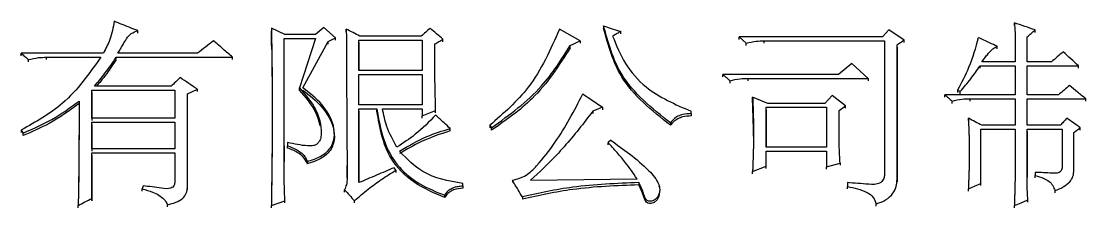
# Model space of a CAD drawing. Header units: millimetres. Extents: x 2404 to 4548, y 1024 to 2541.
# Drawn here: x 2942.68 to 2955.43, y 2237.4 to 2239.63 of the extents above; entities that cross this region are included whole.
import ezdxf

# ---------------------------------------------------------------- set-up
doc = ezdxf.new("R2010")
doc.units = ezdxf.units.MM

msp = doc.modelspace()

# ---------------------------------------------------------------- linework, layer by layer
at = {"color": 7, "linetype": 'Continuous', "lineweight": 25}
for p, q in [((2945.839, 2239.467), (2945.677, 2239.542)), ((2945.677, 2239.542), (2945.677, 2239.512)), ((2946.304, 2239.551), (2946.207, 2239.467)), ((2946.445, 2239.43), (2946.304, 2239.551)), ((2949.657, 2239.57), (2949.657, 2239.54)), ((2954.579, 2239.577), (2954.579, 2239.607)), ((2944.076, 2239.484), (2944.076, 2239.514)), ((2945.679, 2239.333), (2945.677, 2239.512)), ((2945.828, 2239.42), (2946.207, 2239.42)), ((2945.828, 2237.949), (2945.828, 2239.42)), ((2945.828, 2239.391), (2945.828, 2239.42)), ((2946.207, 2239.467), (2945.839, 2239.467)), ((2946.207, 2239.42), (2946.012, 2238.831)), ((2946.358, 2239.383), (2946.445, 2239.43)), ((2946.445, 2239.4), (2946.445, 2239.43)), ((2946.574, 2239.503), (2946.574, 2239.533)), ((2947.472, 2239.448), (2946.737, 2239.448)), ((2947.732, 2239.382), (2947.732, 2239.411)), ((2949.376, 2239.392), (2949.127, 2239.533)), ((2949.863, 2239.475), (2949.863, 2239.505)), ((2951.28, 2239.439), (2951.366, 2239.364)), ((2953, 2239.439), (2951.28, 2239.439)), ((2951.28, 2239.41), (2951.28, 2239.439)), ((2953.076, 2239.523), (2953, 2239.439)), ((2953.259, 2239.402), (2953.076, 2239.523)), ((2954.731, 2239.14), (2954.731, 2239.439)), ((2954.731, 2239.41), (2954.731, 2239.439)), ((2954.828, 2239.494), (2954.828, 2239.523)), ((2946.055, 2238.831), (2946.358, 2239.383)), ((2946.358, 2239.354), (2946.358, 2239.383)), ((2946.726, 2239.402), (2947.483, 2239.402)), ((2946.726, 2239.037), (2946.726, 2239.402)), ((2946.726, 2239.372), (2946.726, 2239.402)), ((2946.726, 2239.372), (2946.726, 2239.037)), ((2947.483, 2239.402), (2947.483, 2239.037)), ((2949.257, 2239.307), (2949.257, 2239.336)), ((2949.376, 2239.392), (2949.376, 2239.363)), ((2951.366, 2239.335), (2951.366, 2239.364)), ((2951.583, 2239.392), (2953.021, 2239.392)), ((2951.583, 2239.363), (2951.583, 2239.392)), ((2953.021, 2239.392), (2953.022, 2237.78)), ((2953.173, 2237.733), (2953.173, 2239.346)), ((2953.173, 2239.316), (2953.173, 2239.346)), ((2953.173, 2239.316), (2953.173, 2237.705)), ((2953.259, 2239.372), (2953.259, 2239.402)), ((2954.374, 2239.298), (2954.374, 2239.327)), ((2943.664, 2239.243), (2942.68, 2239.243)), ((2942.68, 2239.213), (2942.68, 2239.243)), ((2942.767, 2239.139), (2942.767, 2239.168)), ((2942.983, 2239.196), (2943.632, 2239.196)), ((2942.983, 2239.167), (2942.983, 2239.196)), ((2943.816, 2239.196), (2945.211, 2239.196)), ((2943.816, 2239.167), (2943.816, 2239.196)), ((2944.79, 2239.243), (2943.838, 2239.243)), ((2945.211, 2239.167), (2945.211, 2239.196)), ((2954.59, 2239.28), (2954.59, 2239.14)), ((2954.59, 2239.28), (2954.59, 2239.251)), ((2947.483, 2239.037), (2946.726, 2239.037)), ((2952.632, 2239.121), (2952.47, 2238.99)), ((2952.827, 2238.943), (2952.632, 2239.121)), ((2954.168, 2239.093), (2954.59, 2239.093)), ((2954.59, 2239.14), (2954.19, 2239.14)), ((2954.59, 2239.093), (2954.59, 2238.747)), ((2955.023, 2239.14), (2954.731, 2239.14)), ((2954.731, 2239.093), (2955.347, 2239.093)), ((2954.731, 2238.747), (2954.731, 2239.093)), ((2954.731, 2239.064), (2954.731, 2239.093)), ((2955.347, 2239.064), (2955.347, 2239.093)), ((2946.726, 2238.99), (2947.483, 2238.99)), ((2946.726, 2238.625), (2946.726, 2238.99)), ((2946.726, 2238.961), (2946.726, 2238.99)), ((2947.483, 2238.99), (2947.483, 2238.625)), ((2952.47, 2238.99), (2951.085, 2238.99)), ((2951.085, 2238.961), (2951.085, 2238.99)), ((2951.172, 2238.887), (2951.172, 2238.915)), ((2951.388, 2238.943), (2952.827, 2238.943)), ((2951.388, 2238.915), (2951.388, 2238.943)), ((2952.827, 2238.943), (2952.827, 2238.915)), ((2943.524, 2238.803), (2944.519, 2238.803)), ((2943.524, 2238.465), (2943.524, 2238.803)), ((2943.524, 2238.774), (2943.524, 2238.803)), ((2943.524, 2238.774), (2943.524, 2238.437)), ((2944.476, 2238.85), (2943.556, 2238.85)), ((2944.519, 2238.803), (2944.519, 2238.465)), ((2944.79, 2238.784), (2944.79, 2238.812)), ((2946.012, 2238.802), (2946.012, 2238.831)), ((2953.898, 2238.803), (2953.93, 2238.784)), ((2953.898, 2238.803), (2953.898, 2238.774)), ((2953.93, 2238.756), (2953.93, 2238.784)), ((2944.671, 2237.638), (2944.671, 2238.756)), ((2944.671, 2238.727), (2944.671, 2238.756)), ((2951.626, 2238.644), (2951.442, 2238.719)), ((2951.442, 2238.69), (2951.442, 2238.719)), ((2952.394, 2238.737), (2952.308, 2238.644)), ((2952.556, 2238.615), (2952.394, 2238.737)), ((2954.59, 2238.747), (2953.746, 2238.747)), ((2953.746, 2238.718), (2953.746, 2238.747)), ((2953.833, 2238.643), (2953.833, 2238.672)), ((2954.049, 2238.7), (2954.59, 2238.7)), ((2954.049, 2238.671), (2954.049, 2238.7)), ((2954.59, 2238.7), (2954.59, 2238.381)), ((2955.109, 2238.747), (2954.731, 2238.747)), ((2954.731, 2238.7), (2955.434, 2238.7)), ((2954.731, 2238.381), (2954.731, 2238.7)), ((2954.731, 2238.671), (2954.731, 2238.7)), ((2955.434, 2238.671), (2955.434, 2238.7)), ((2947.483, 2238.625), (2946.726, 2238.625)), ((2946.726, 2238.578), (2946.942, 2238.578)), ((2946.726, 2237.695), (2946.726, 2238.578)), ((2946.726, 2238.55), (2946.726, 2238.578)), ((2946.726, 2238.549), (2946.726, 2237.695)), ((2946.942, 2238.55), (2946.942, 2238.578)), ((2947.007, 2238.578), (2947.483, 2238.578)), ((2947.483, 2238.578), (2947.483, 2238.493)), ((2947.645, 2238.531), (2947.645, 2238.559)), ((2949.646, 2238.597), (2949.528, 2238.55)), ((2949.528, 2238.55), (2949.528, 2238.522)), ((2949.646, 2238.597), (2949.646, 2238.568)), ((2950.707, 2238.522), (2950.707, 2238.55)), ((2950.707, 2238.522), (2950.707, 2238.55)), ((2950.707, 2238.522), (2950.707, 2238.494)), ((2951.604, 2238.597), (2952.329, 2238.597)), ((2951.604, 2238.118), (2951.604, 2238.597)), ((2951.604, 2238.568), (2951.604, 2238.597)), ((2951.604, 2238.568), (2951.604, 2238.118)), ((2952.308, 2238.644), (2951.626, 2238.644)), ((2952.329, 2238.597), (2952.329, 2238.118)), ((2952.481, 2238.559), (2952.556, 2238.615)), ((2952.481, 2238.165), (2952.481, 2238.559)), ((2952.481, 2238.531), (2952.481, 2238.559)), ((2952.556, 2238.587), (2952.556, 2238.615)), ((2944.519, 2238.465), (2943.524, 2238.465)), ((2943.524, 2238.418), (2944.519, 2238.418)), ((2943.524, 2238.099), (2943.524, 2238.418)), ((2943.524, 2238.39), (2943.524, 2238.418)), ((2943.524, 2238.39), (2943.524, 2238.071)), ((2944.519, 2238.418), (2944.519, 2238.099)), ((2947.483, 2238.465), (2947.483, 2238.493)), ((2950.458, 2238.409), (2950.458, 2238.381)), ((2954.028, 2238.437), (2954.028, 2238.465)), ((2942.68, 2238.325), (2942.702, 2238.287)), ((2942.68, 2238.325), (2942.68, 2238.297)), ((2942.702, 2238.259), (2942.702, 2238.287)), ((2946.43, 2238.28), (2946.43, 2238.308)), ((2947.818, 2238.316), (2947.818, 2238.343)), ((2948.294, 2238.381), (2948.316, 2238.353)), ((2948.316, 2238.325), (2948.316, 2238.353)), ((2954.179, 2238.334), (2954.59, 2238.334)), ((2954.179, 2237.685), (2954.179, 2238.334)), ((2954.179, 2238.306), (2954.179, 2238.334)), ((2954.59, 2238.381), (2954.19, 2238.381)), ((2954.59, 2238.334), (2954.59, 2237.827)), ((2955.131, 2238.381), (2954.731, 2238.381)), ((2954.731, 2238.334), (2955.153, 2238.334)), ((2954.731, 2237.761), (2954.731, 2238.334)), ((2954.731, 2238.306), (2954.731, 2238.334)), ((2954.731, 2238.306), (2954.731, 2237.761)), ((2955.153, 2238.334), (2955.153, 2237.902)), ((2955.293, 2237.845), (2955.293, 2238.296)), ((2955.293, 2238.269), (2955.293, 2238.296)), ((2955.369, 2238.325), (2955.369, 2238.353)), ((2945.828, 2238.137), (2945.828, 2237.948)), ((2945.871, 2238.174), (2945.871, 2238.137)), ((2945.871, 2238.109), (2945.871, 2238.137)), ((2949.744, 2238.203), (2949.711, 2238.174)), ((2949.711, 2238.147), (2949.711, 2238.174)), ((2944.519, 2238.099), (2943.524, 2238.099)), ((2943.524, 2238.052), (2944.519, 2238.052)), ((2943.524, 2237.506), (2943.524, 2238.052)), ((2943.524, 2238.025), (2943.524, 2238.052)), ((2943.524, 2238.024), (2943.524, 2237.479)), ((2944.519, 2238.052), (2944.519, 2237.704)), ((2952.329, 2238.118), (2951.604, 2238.118)), ((2951.604, 2238.071), (2952.329, 2238.071)), ((2951.604, 2237.892), (2951.604, 2238.071)), ((2951.604, 2238.044), (2951.604, 2238.071)), ((2952.329, 2238.071), (2952.329, 2237.883)), ((2946.109, 2237.922), (2946.109, 2237.949)), ((2946.585, 2237.75), (2946.584, 2237.901)), ((2951.442, 2237.827), (2951.604, 2237.892)), ((2951.604, 2237.865), (2951.604, 2237.892)), ((2952.329, 2237.883), (2952.491, 2237.93)), ((2952.329, 2237.856), (2952.329, 2237.883)), ((2952.491, 2237.93), (2952.491, 2237.903)), ((2947.169, 2237.845), (2947.148, 2237.874)), ((2947.169, 2237.845), (2947.169, 2237.818)), ((2951.442, 2237.8), (2951.442, 2237.827)), ((2954.828, 2237.817), (2954.828, 2237.78)), ((2954.828, 2237.753), (2954.828, 2237.78)), ((2955.293, 2237.818), (2955.293, 2237.845)), ((2944.141, 2237.657), (2944.13, 2237.619)), ((2944.671, 2237.612), (2944.671, 2237.638)), ((2947.97, 2237.657), (2947.97, 2237.685)), ((2947.97, 2237.659), (2947.97, 2237.685)), ((2947.97, 2237.657), (2947.97, 2237.63)), ((2948.565, 2237.723), (2948.565, 2237.696)), ((2948.781, 2237.723), (2950.058, 2237.742)), ((2950.079, 2237.695), (2950.079, 2237.668)), ((2950.323, 2237.646), (2950.323, 2237.656)), ((2952.578, 2237.695), (2952.578, 2237.648)), ((2952.578, 2237.621), (2952.578, 2237.648)), ((2953.173, 2237.706), (2953.173, 2237.732)), ((2954.179, 2237.659), (2954.179, 2237.685)), ((2943.524, 2237.48), (2943.524, 2237.506)), ((2944.13, 2237.593), (2944.13, 2237.619)), ((2946.553, 2237.583), (2946.553, 2237.61)), ((2947.754, 2237.518), (2947.754, 2237.544)), ((2948.684, 2237.525), (2948.684, 2237.499)), ((2954.028, 2237.593), (2954.028, 2237.62)), ((2955.066, 2237.574), (2955.066, 2237.601)), ((2943.362, 2237.395), (2943.362, 2237.422)), ((2944.433, 2237.405), (2944.433, 2237.431)), ((2945.677, 2237.422), (2945.839, 2237.478)), ((2945.677, 2237.395), (2945.677, 2237.422)), ((2945.839, 2237.452), (2945.839, 2237.478)), ((2946.672, 2237.452), (2946.672, 2237.478)), ((2952.924, 2237.414), (2952.924, 2237.441)), ((2954.579, 2237.395), (2954.579, 2237.422)), ((2954.741, 2237.461), (2954.741, 2237.488))]:
    msp.add_line(p, q, dxfattribs=at)
at = {"color": 7, "linetype": 'Continuous', "lineweight": 25, "flags": 128}
for points in [[(2949.657, 2239.57), (2949.76, 2239.537), (2949.863, 2239.505)], [(2949.257, 2239.336), (2949.302, 2239.357), (2949.339, 2239.375), (2949.376, 2239.392)], [(2954.168, 2239.064), (2954.168, 2239.071), (2954.168, 2239.079), (2954.168, 2239.093)], [(2944.671, 2238.756), (2944.73, 2238.784), (2944.79, 2238.812)], [(2947.483, 2238.493), (2947.564, 2238.526), (2947.645, 2238.559)], [(2948.294, 2238.381), (2948.294, 2238.37), (2948.294, 2238.361), (2948.294, 2238.353)], [(2950.327, 2237.599), (2950.329, 2237.587), (2950.321, 2237.529), (2950.299, 2237.489), (2950.264, 2237.459), (2950.225, 2237.445), (2950.203, 2237.445), (2950.186, 2237.45), (2950.172, 2237.461), (2950.157, 2237.482), (2950.137, 2237.538), (2950.117, 2237.589), (2950.079, 2237.667), (2950.079, 2237.667)], [(2954.028, 2237.62), (2954.103, 2237.653), (2954.179, 2237.685)], [(2954.579, 2237.422), (2954.66, 2237.455), (2954.741, 2237.488)]]:
    msp.add_lwpolyline(points, dxfattribs=at)
at = {"color": 7, "linetype": 'Continuous', "lineweight": 25}
for points, knots in [([(2943.794, 2239.626), (2943.78, 2239.552), (2943.755, 2239.418), (2943.692, 2239.297), (2943.664, 2239.243)], [0, 0, 0, 0, 0.556867, 1, 1, 1, 1]), ([(2944.076, 2239.514), (2944.045, 2239.526), (2943.982, 2239.551), (2943.888, 2239.588), (2943.826, 2239.613), (2943.794, 2239.626)], [0, 0, 0, 0, 0.331265, 0.665632, 1, 1, 1, 1]), ([(2945.677, 2239.542), (2945.677, 2239.53), (2945.677, 2239.507), (2945.678, 2239.472), (2945.679, 2239.426), (2945.68, 2239.368), (2945.681, 2239.298), (2945.682, 2239.228), (2945.683, 2239.158), (2945.684, 2239.089), (2945.685, 2239.019), (2945.685, 2238.961), (2945.686, 2238.902), (2945.687, 2238.844), (2945.687, 2238.774), (2945.687, 2238.716), (2945.688, 2238.669), (2945.688, 2238.635), (2945.688, 2238.6), (2945.688, 2238.565), (2945.688, 2238.535), (2945.688, 2238.512), (2945.688, 2238.495), (2945.688, 2238.477), (2945.688, 2238.46), (2945.688, 2238.445), (2945.688, 2238.433), (2945.688, 2238.422), (2945.688, 2238.407), (2945.687, 2238.39), (2945.687, 2238.372), (2945.687, 2238.355), (2945.687, 2238.337), (2945.687, 2238.32), (2945.687, 2238.296), (2945.687, 2238.267), (2945.687, 2238.232), (2945.686, 2238.197), (2945.686, 2238.162), (2945.686, 2238.127), (2945.685, 2238.092), (2945.685, 2238.045), (2945.684, 2237.987), (2945.683, 2237.917), (2945.683, 2237.847), (2945.682, 2237.776), (2945.681, 2237.718), (2945.68, 2237.671), (2945.68, 2237.636), (2945.679, 2237.601), (2945.679, 2237.566), (2945.678, 2237.531), (2945.678, 2237.495), (2945.677, 2237.459), (2945.677, 2237.434), (2945.677, 2237.422)], [0, 0, 0, 0, 0.016501, 0.033002, 0.049503, 0.082504, 0.115506, 0.148508, 0.18151, 0.214512, 0.247513, 0.280515, 0.297016, 0.330018, 0.36302, 0.396021, 0.412522, 0.429023, 0.445524, 0.462025, 0.478526, 0.486776, 0.495027, 0.503277, 0.511528, 0.519778, 0.523903, 0.528029, 0.536279, 0.54453, 0.55278, 0.56103, 0.569281, 0.577531, 0.585782, 0.602283, 0.618784, 0.635284, 0.651785, 0.668286, 0.684787, 0.701288, 0.73429, 0.767292, 0.800293, 0.833295, 0.866297, 0.882798, 0.899299, 0.9158, 0.932301, 0.948801, 0.965302, 0.982651, 1, 1, 1, 1]), ([(2947.58, 2239.542), (2947.562, 2239.526), (2947.526, 2239.495), (2947.49, 2239.464), (2947.472, 2239.448)], [0, 0, 0, 0, 0.500001, 1, 1, 1, 1]), ([(2947.732, 2239.411), (2947.707, 2239.433), (2947.656, 2239.476), (2947.606, 2239.52), (2947.58, 2239.542)], [0, 0, 0, 0, 0.499999, 1, 1, 1, 1]), ([(2950.458, 2238.409), (2950.235, 2238.587), (2949.843, 2238.9), (2949.713, 2239.368), (2949.657, 2239.57)], [0, 0, 0, 0, 0.567651, 1, 1, 1, 1]), ([(2950.458, 2238.381), (2950.235, 2238.558), (2949.843, 2238.871), (2949.713, 2239.338), (2949.657, 2239.54)], [0, 0, 0, 0, 0.5677675, 1, 1, 1, 1]), ([(2954.579, 2239.607), (2954.582, 2239.569), (2954.588, 2239.495), (2954.59, 2239.386), (2954.59, 2239.315), (2954.59, 2239.28)], [0, 0, 0, 0, 0.356505, 0.678169, 1, 1, 1, 1]), ([(2954.828, 2239.523), (2954.787, 2239.537), (2954.704, 2239.565), (2954.621, 2239.593), (2954.579, 2239.607)], [0, 0, 0, 0, 0.499999, 1, 1, 1, 1]), ([(2943.838, 2239.243), (2943.859, 2239.278), (2943.893, 2239.337), (2943.94, 2239.419), (2943.993, 2239.486), (2944.048, 2239.504), (2944.076, 2239.514)], [0, 0, 0, 0, 0.334928, 0.552034, 0.77193, 1, 1, 1, 1]), ([(2946.574, 2239.533), (2946.575, 2239.471), (2946.575, 2239.348), (2946.577, 2239.163), (2946.578, 2238.978), (2946.578, 2238.824), (2946.579, 2238.669), (2946.58, 2238.515), (2946.581, 2238.33), (2946.582, 2238.175), (2946.583, 2238.032), (2946.584, 2237.926), (2946.585, 2237.826), (2946.585, 2237.776), (2946.585, 2237.751)], [0, 0, 0, 0, 0.1040227, 0.2080454, 0.3120681, 0.4160908, 0.4681022, 0.5721249, 0.6761476, 0.7801703, 0.8321816, 0.9160906, 0.9580452, 1, 1, 1, 1]), ([(2946.737, 2239.448), (2946.71, 2239.462), (2946.655, 2239.49), (2946.601, 2239.519), (2946.574, 2239.533)], [0, 0, 0, 0, 0.4999995, 1, 1, 1, 1]), ([(2947.634, 2239.355), (2947.651, 2239.364), (2947.683, 2239.383), (2947.716, 2239.402), (2947.732, 2239.411)], [0, 0, 0, 0, 0.499999, 1, 1, 1, 1]), ([(2949.127, 2239.533), (2949.021, 2239.288), (2948.829, 2238.847), (2948.459, 2238.525), (2948.294, 2238.381)], [0, 0, 0, 0, 0.552865, 1, 1, 1, 1]), ([(2949.863, 2239.505), (2949.849, 2239.496), (2949.825, 2239.483), (2949.793, 2239.464), (2949.775, 2239.454), (2949.765, 2239.448)], [0, 0, 0, 0, 0.4397373, 0.7198705, 1, 1, 1, 1]), ([(2949.765, 2239.448), (2949.81, 2239.337), (2949.901, 2239.111), (2950.205, 2238.764), (2950.515, 2238.632), (2950.707, 2238.55)], [0, 0, 0, 0, 0.271527, 0.550151, 1, 1, 1, 1]), ([(2954.147, 2239.43), (2954.113, 2239.309), (2954.053, 2239.092), (2953.945, 2238.891), (2953.898, 2238.803)], [0, 0, 0, 0, 0.557381, 1, 1, 1, 1]), ([(2954.374, 2239.327), (2954.343, 2239.341), (2954.29, 2239.365), (2954.214, 2239.399), (2954.169, 2239.42), (2954.147, 2239.43)], [0, 0, 0, 0, 0.401772, 0.700886, 1, 1, 1, 1]), ([(2954.731, 2239.439), (2954.747, 2239.453), (2954.779, 2239.481), (2954.812, 2239.509), (2954.828, 2239.523)], [0, 0, 0, 0, 0.500001, 1, 1, 1, 1]), ([(2944.984, 2239.392), (2944.952, 2239.367), (2944.887, 2239.318), (2944.822, 2239.268), (2944.79, 2239.243)], [0, 0, 0, 0, 0.500001, 1, 1, 1, 1]), ([(2945.211, 2239.196), (2945.174, 2239.229), (2945.098, 2239.294), (2945.022, 2239.36), (2944.984, 2239.392)], [0, 0, 0, 0, 0.5, 1, 1, 1, 1]), ([(2945.678, 2239.403), (2945.678, 2239.403), (2945.678, 2239.403), (2945.678, 2239.402), (2945.678, 2239.392), (2945.683, 2239.085), (2945.688, 2238.653), (2945.685, 2238.131), (2945.682, 2237.854), (2945.68, 2237.711), (2945.679, 2237.625), (2945.679, 2237.599), (2945.679, 2237.586)], [0, 0, 0, 0, 0.000561, 0.001264, 0.002999, 0.021919, 0.484329, 0.728284, 0.866003, 0.931669, 0.9642, 1, 1, 1, 1]), ([(2947.645, 2238.559), (2947.641, 2238.72), (2947.636, 2238.884), (2947.636, 2239.052), (2947.635, 2239.065), (2947.635, 2239.078), (2947.635, 2239.091), (2947.635, 2239.101), (2947.635, 2239.114), (2947.635, 2239.127), (2947.635, 2239.14), (2947.635, 2239.15), (2947.635, 2239.163), (2947.635, 2239.176), (2947.635, 2239.189), (2947.635, 2239.202), (2947.635, 2239.215), (2947.635, 2239.228), (2947.635, 2239.238), (2947.635, 2239.251), (2947.635, 2239.262), (2947.635, 2239.272), (2947.635, 2239.278), (2947.635, 2239.285), (2947.635, 2239.291), (2947.635, 2239.296), (2947.635, 2239.303), (2947.635, 2239.309), (2947.635, 2239.316), (2947.635, 2239.321), (2947.635, 2239.327), (2947.635, 2239.334), (2947.634, 2239.34), (2947.634, 2239.347), (2947.634, 2239.352), (2947.634, 2239.355)], [0, 0, 0, 0, 0.606141, 0.618449, 0.630757, 0.655373, 0.667681, 0.679989, 0.692297, 0.716913, 0.729221, 0.741529, 0.753837, 0.778453, 0.790761, 0.803069, 0.827685, 0.839993, 0.852301, 0.864609, 0.889225, 0.895379, 0.901533, 0.913842, 0.919996, 0.92615, 0.932304, 0.944612, 0.950766, 0.95692, 0.963074, 0.975382, 0.981536, 0.98769, 1, 1, 1, 1]), ([(2948.316, 2238.353), (2948.53, 2238.507), (2948.908, 2238.781), (2949.151, 2239.168), (2949.257, 2239.336)], [0, 0, 0, 0, 0.565351, 1, 1, 1, 1]), ([(2949.257, 2239.307), (2949.119, 2239.093), (2948.87, 2238.708), (2948.487, 2238.443), (2948.316, 2238.324)], [0, 0, 0, 0, 0.5536896, 1, 1, 1, 1]), ([(2951.366, 2239.364), (2951.406, 2239.374), (2951.477, 2239.39), (2951.55, 2239.392), (2951.583, 2239.392)], [0, 0, 0, 0, 0.558835, 1, 1, 1, 1]), ([(2953.173, 2239.346), (2953.187, 2239.355), (2953.216, 2239.374), (2953.245, 2239.392), (2953.259, 2239.402)], [0, 0, 0, 0, 0.4999996, 1, 1, 1, 1]), ([(2954.19, 2239.14), (2954.207, 2239.164), (2954.235, 2239.204), (2954.279, 2239.256), (2954.32, 2239.298), (2954.356, 2239.317), (2954.374, 2239.327)], [0, 0, 0, 0, 0.335639, 0.554348, 0.775254, 1, 1, 1, 1]), ([(2942.68, 2239.243), (2942.695, 2239.23), (2942.723, 2239.205), (2942.752, 2239.18), (2942.767, 2239.168)], [0, 0, 0, 0, 0.5, 1, 1, 1, 1]), ([(2943.632, 2239.196), (2943.493, 2238.998), (2943.242, 2238.64), (2942.854, 2238.422), (2942.68, 2238.325)], [0, 0, 0, 0, 0.551948, 1, 1, 1, 1]), ([(2942.767, 2239.168), (2942.806, 2239.177), (2942.878, 2239.194), (2942.951, 2239.195), (2942.983, 2239.196)], [0, 0, 0, 0, 0.558835, 1, 1, 1, 1]), ([(2943.556, 2238.85), (2943.6, 2238.901), (2943.668, 2238.981), (2943.752, 2239.098), (2943.795, 2239.163), (2943.816, 2239.196)], [0, 0, 0, 0, 0.460317, 0.729933, 1, 1, 1, 1]), ([(2943.816, 2239.166), (2943.779, 2239.111), (2943.721, 2239.023), (2943.641, 2238.919), (2943.598, 2238.87), (2943.581, 2238.85)], [0, 0, 0, 0, 0.5049737, 0.8003061, 1, 1, 1, 1]), ([(2955.163, 2239.262), (2955.14, 2239.241), (2955.093, 2239.201), (2955.046, 2239.16), (2955.023, 2239.14)], [0, 0, 0, 0, 0.5, 1, 1, 1, 1]), ([(2955.347, 2239.093), (2955.317, 2239.121), (2955.255, 2239.177), (2955.194, 2239.234), (2955.163, 2239.262)], [0, 0, 0, 0, 0.5, 1, 1, 1, 1]), ([(2953.93, 2238.784), (2953.952, 2238.809), (2953.995, 2238.86), (2954.076, 2238.962), (2954.132, 2239.041), (2954.168, 2239.093)], [0, 0, 0, 0, 0.254915, 0.509864, 1, 1, 1, 1]), ([(2944.584, 2238.953), (2944.566, 2238.936), (2944.53, 2238.901), (2944.494, 2238.867), (2944.476, 2238.85)], [0, 0, 0, 0, 0.500002, 1, 1, 1, 1]), ([(2944.79, 2238.812), (2944.755, 2238.836), (2944.687, 2238.882), (2944.618, 2238.929), (2944.584, 2238.953)], [0, 0, 0, 0, 0.499999, 1, 1, 1, 1]), ([(2951.085, 2238.99), (2951.098, 2238.979), (2951.118, 2238.962), (2951.147, 2238.937), (2951.163, 2238.922), (2951.172, 2238.915)], [0, 0, 0, 0, 0.428348, 0.714171, 1, 1, 1, 1]), ([(2951.172, 2238.915), (2951.211, 2238.925), (2951.283, 2238.941), (2951.356, 2238.943), (2951.388, 2238.943)], [0, 0, 0, 0, 0.558839, 1, 1, 1, 1]), ([(2946.012, 2238.831), (2946.07, 2238.764), (2946.174, 2238.645), (2946.264, 2238.452), (2946.276, 2238.311), (2946.269, 2238.222), (2946.246, 2238.179), (2946.218, 2238.151), (2946.172, 2238.133), (2946.053, 2238.136), (2945.951, 2238.158), (2945.871, 2238.174)], [0, 0, 0, 0, 0.23749, 0.42213, 0.564767, 0.621672, 0.660735, 0.693272, 0.725999, 0.787152, 1, 1, 1, 1]), ([(2946.264, 2238.37), (2946.248, 2238.426), (2946.204, 2238.589), (2946.088, 2238.717), (2946.012, 2238.802)], [0, 0, 0, 0, 0.341793, 1, 1, 1, 1]), ([(2946.109, 2237.949), (2946.158, 2237.965), (2946.254, 2237.996), (2946.382, 2238.086), (2946.44, 2238.229), (2946.422, 2238.425), (2946.291, 2238.644), (2946.135, 2238.768), (2946.055, 2238.831)], [0, 0, 0, 0, 0.127311, 0.25064, 0.376347, 0.501102, 0.745819, 1, 1, 1, 1]), ([(2946.055, 2238.802), (2946.135, 2238.739), (2946.291, 2238.615), (2946.422, 2238.396), (2946.44, 2238.201), (2946.382, 2238.058), (2946.254, 2237.968), (2946.158, 2237.937), (2946.109, 2237.921)], [0, 0, 0, 0, 0.254227, 0.498888, 0.62358, 0.749246, 0.87261, 1, 1, 1, 1]), ([(2955.239, 2238.859), (2955.217, 2238.84), (2955.174, 2238.803), (2955.131, 2238.765), (2955.109, 2238.747)], [0, 0, 0, 0, 0.5, 1, 1, 1, 1]), ([(2955.434, 2238.7), (2955.401, 2238.726), (2955.336, 2238.78), (2955.271, 2238.833), (2955.239, 2238.859)], [0, 0, 0, 0, 0.5, 1, 1, 1, 1]), ([(2942.702, 2238.287), (2942.836, 2238.346), (2943.075, 2238.451), (2943.282, 2238.605), (2943.372, 2238.672)], [0, 0, 0, 0, 0.563405, 1, 1, 1, 1]), ([(2943.372, 2238.672), (2943.372, 2238.641), (2943.372, 2238.603), (2943.372, 2238.56), (2943.372, 2238.541), (2943.372, 2238.522), (2943.372, 2238.503), (2943.372, 2238.484), (2943.372, 2238.464), (2943.372, 2238.445), (2943.372, 2238.426), (2943.372, 2238.399), (2943.372, 2238.368), (2943.372, 2238.33), (2943.372, 2238.292), (2943.372, 2238.253), (2943.372, 2238.215), (2943.371, 2238.176), (2943.371, 2238.138), (2943.371, 2238.099), (2943.371, 2238.061), (2943.371, 2238.022), (2943.371, 2237.984), (2943.371, 2237.899), (2943.37, 2237.807), (2943.368, 2237.714), (2943.367, 2237.668), (2943.367, 2237.63), (2943.366, 2237.599), (2943.365, 2237.576), (2943.365, 2237.553), (2943.364, 2237.53), (2943.364, 2237.506), (2943.363, 2237.487), (2943.363, 2237.467), (2943.362, 2237.447), (2943.362, 2237.43), (2943.362, 2237.422)], [0, 0, 0, 0, 0.073851, 0.092313, 0.101545, 0.120007, 0.13847, 0.147702, 0.166164, 0.184627, 0.193858, 0.212321, 0.249246, 0.267709, 0.304634, 0.34156, 0.360022, 0.396948, 0.433873, 0.452336, 0.489261, 0.526187, 0.544649, 0.581575, 0.729279, 0.766204, 0.803129, 0.840055, 0.858517, 0.87698, 0.895443, 0.913906, 0.932368, 0.950831, 0.960062, 0.980031, 1, 1, 1, 1]), ([(2948.565, 2237.723), (2948.622, 2237.739), (2948.736, 2237.77), (2948.9, 2237.943), (2949.146, 2238.254), (2949.305, 2238.557), (2949.409, 2238.756)], [0, 0, 0, 0, 0.124706, 0.247159, 0.50724, 1, 1, 1, 1]), ([(2949.409, 2238.756), (2949.436, 2238.738), (2949.49, 2238.702), (2949.569, 2238.649), (2949.621, 2238.614), (2949.646, 2238.597)], [0, 0, 0, 0, 0.347779, 0.673889, 1, 1, 1, 1]), ([(2951.442, 2238.719), (2951.444, 2238.687), (2951.446, 2238.64), (2951.448, 2238.585), (2951.449, 2238.559), (2951.449, 2238.547), (2951.449, 2238.541), (2951.449, 2238.535), (2951.45, 2238.527), (2951.45, 2238.518), (2951.45, 2238.506), (2951.451, 2238.482), (2951.452, 2238.431), (2951.454, 2238.352), (2951.454, 2238.257), (2951.453, 2238.19), (2951.452, 2238.15), (2951.452, 2238.139), (2951.452, 2238.127), (2951.452, 2238.115), (2951.451, 2238.099), (2951.451, 2238.083), (2951.45, 2238.067), (2951.45, 2238.044), (2951.449, 2238.016), (2951.448, 2237.988), (2951.448, 2237.973), (2951.447, 2237.961), (2951.447, 2237.945), (2951.446, 2237.929), (2951.445, 2237.913), (2951.445, 2237.901), (2951.445, 2237.89), (2951.444, 2237.878), (2951.444, 2237.863), (2951.443, 2237.846), (2951.442, 2237.833), (2951.442, 2237.827)], [0, 0, 0, 0, 0.106229, 0.159343, 0.1859, 0.19254, 0.199179, 0.205818, 0.212458, 0.225736, 0.239015, 0.252293, 0.305408, 0.411639, 0.51787, 0.6241, 0.637379, 0.650658, 0.663936, 0.677215, 0.690493, 0.717051, 0.730329, 0.743608, 0.796722, 0.823279, 0.836558, 0.849837, 0.863115, 0.889672, 0.902951, 0.91623, 0.929508, 0.942787, 0.956065, 0.978033, 1, 1, 1, 1]), ([(2951.454, 2238.251), (2951.453, 2238.256), (2951.453, 2238.293), (2951.452, 2238.362), (2951.449, 2238.503), (2951.445, 2238.612), (2951.442, 2238.69)], [0, 0, 0, 0, 0.0372504, 0.252924, 0.4685964, 1, 1, 1, 1]), ([(2953.746, 2238.747), (2953.761, 2238.734), (2953.79, 2238.709), (2953.818, 2238.684), (2953.833, 2238.672)], [0, 0, 0, 0, 0.5, 1, 1, 1, 1]), ([(2953.833, 2238.672), (2953.873, 2238.681), (2953.944, 2238.698), (2954.017, 2238.699), (2954.049, 2238.7)], [0, 0, 0, 0, 0.558835, 1, 1, 1, 1]), ([(2943.372, 2238.643), (2943.256, 2238.558), (2943.047, 2238.407), (2942.808, 2238.304), (2942.702, 2238.259)], [0, 0, 0, 0, 0.556386, 1, 1, 1, 1]), ([(2946.942, 2238.578), (2946.962, 2238.455), (2947.002, 2238.207), (2947.176, 2237.883), (2947.452, 2237.667), (2947.652, 2237.585), (2947.754, 2237.544)], [0, 0, 0, 0, 0.271409, 0.54611, 0.770558, 1, 1, 1, 1]), ([(2947.754, 2237.517), (2947.626, 2237.571), (2947.375, 2237.677), (2947.032, 2238.024), (2946.976, 2238.352), (2946.942, 2238.549)], [0, 0, 0, 0, 0.291427, 0.572864, 1, 1, 1, 1]), ([(2947.18, 2238.118), (2947.135, 2238.2), (2947.056, 2238.346), (2947.022, 2238.507), (2947.007, 2238.578)], [0, 0, 0, 0, 0.561781, 1, 1, 1, 1]), ([(2949.528, 2238.55), (2949.472, 2238.478), (2949.362, 2238.333), (2949.215, 2238.159), (2949.027, 2237.951), (2948.887, 2237.821), (2948.781, 2237.723)], [0, 0, 0, 0, 0.2451247, 0.4903068, 0.6128774, 1, 1, 1, 1]), ([(2950.707, 2238.522), (2950.673, 2238.52), (2950.618, 2238.517), (2950.547, 2238.491), (2950.495, 2238.457), (2950.47, 2238.425), (2950.458, 2238.409)], [0, 0, 0, 0, 0.347684, 0.57015, 0.787843, 1, 1, 1, 1]), ([(2947.645, 2238.503), (2947.567, 2238.423), (2947.425, 2238.28), (2947.255, 2238.168), (2947.18, 2238.118)], [0, 0, 0, 0, 0.556475, 1, 1, 1, 1]), ([(2947.818, 2238.343), (2947.794, 2238.366), (2947.753, 2238.404), (2947.695, 2238.457), (2947.662, 2238.487), (2947.645, 2238.503)], [0, 0, 0, 0, 0.4208329, 0.7104104, 1, 1, 1, 1]), ([(2950.707, 2238.493), (2950.673, 2238.491), (2950.618, 2238.488), (2950.547, 2238.462), (2950.495, 2238.428), (2950.47, 2238.396), (2950.458, 2238.381)], [0, 0, 0, 0, 0.347782, 0.570278, 0.787942, 1, 1, 1, 1]), ([(2954.028, 2238.465), (2954.028, 2238.461), (2954.028, 2238.452), (2954.029, 2238.441), (2954.029, 2238.433), (2954.029, 2238.424), (2954.03, 2238.415), (2954.03, 2238.406), (2954.03, 2238.398), (2954.031, 2238.389), (2954.031, 2238.38), (2954.031, 2238.371), (2954.032, 2238.363), (2954.032, 2238.354), (2954.032, 2238.345), (2954.033, 2238.336), (2954.033, 2238.328), (2954.033, 2238.319), (2954.034, 2238.31), (2954.034, 2238.301), (2954.034, 2238.293), (2954.035, 2238.284), (2954.035, 2238.275), (2954.035, 2238.267), (2954.036, 2238.256), (2954.036, 2238.242), (2954.037, 2238.216), (2954.039, 2238.124), (2954.039, 2238.019), (2954.037, 2237.923), (2954.037, 2237.892), (2954.036, 2237.87), (2954.036, 2237.853), (2954.035, 2237.835), (2954.035, 2237.818), (2954.034, 2237.8), (2954.034, 2237.783), (2954.033, 2237.769), (2954.033, 2237.758), (2954.032, 2237.75), (2954.032, 2237.741), (2954.032, 2237.732), (2954.031, 2237.721), (2954.031, 2237.712), (2954.031, 2237.701), (2954.03, 2237.693), (2954.03, 2237.682), (2954.03, 2237.673), (2954.029, 2237.664), (2954.029, 2237.655), (2954.029, 2237.647), (2954.028, 2237.638), (2954.028, 2237.63), (2954.028, 2237.624), (2954.028, 2237.62)], [0, 0, 0, 0, 0.0155282, 0.0310565, 0.0388207, 0.0465848, 0.0621132, 0.0698773, 0.0776415, 0.0931698, 0.1009339, 0.1086981, 0.1242264, 0.1319906, 0.1397547, 0.155283, 0.1630472, 0.1708114, 0.1863397, 0.1941038, 0.201868, 0.2173963, 0.2251605, 0.2329246, 0.2484529, 0.2639813, 0.2795096, 0.3416232, 0.5901063, 0.6522198, 0.6832764, 0.6988047, 0.7298614, 0.7453897, 0.7609181, 0.7919748, 0.8075031, 0.8230314, 0.8385597, 0.8463239, 0.854088, 0.8696163, 0.8773805, 0.8929088, 0.900673, 0.9162013, 0.9239654, 0.9394937, 0.9472579, 0.9550221, 0.9705504, 0.9783145, 0.9860787, 1, 1, 1, 1]), ([(2954.19, 2238.381), (2954.163, 2238.395), (2954.109, 2238.423), (2954.055, 2238.451), (2954.028, 2238.465)], [0, 0, 0, 0, 0.5, 1, 1, 1, 1]), ([(2955.207, 2238.465), (2955.194, 2238.451), (2955.169, 2238.423), (2955.143, 2238.395), (2955.131, 2238.381)], [0, 0, 0, 0, 0.5000001, 1, 1, 1, 1]), ([(2955.369, 2238.353), (2955.342, 2238.372), (2955.288, 2238.409), (2955.234, 2238.447), (2955.207, 2238.465)], [0, 0, 0, 0, 0.499999, 1, 1, 1, 1]), ([(2943.372, 2238.351), (2943.371, 2238.202), (2943.37, 2237.968), (2943.367, 2237.705), (2943.364, 2237.577), (2943.364, 2237.54), (2943.364, 2237.539), (2943.364, 2237.539), (2943.364, 2237.539), (2943.364, 2237.539), (2943.364, 2237.539)], [0, 0, 0, 0, 0.538947, 0.84135, 0.9945, 0.997599, 0.998704, 0.99955, 0.999901, 1, 1, 1, 1]), ([(2947.213, 2238.071), (2947.319, 2238.134), (2947.51, 2238.248), (2947.724, 2238.314), (2947.818, 2238.343)], [0, 0, 0, 0, 0.558168, 1, 1, 1, 1]), ([(2947.818, 2238.315), (2947.699, 2238.275), (2947.488, 2238.204), (2947.296, 2238.092), (2947.213, 2238.043)], [0, 0, 0, 0, 0.56146, 1, 1, 1, 1]), ([(2955.293, 2238.296), (2955.306, 2238.306), (2955.331, 2238.325), (2955.356, 2238.343), (2955.369, 2238.353)], [0, 0, 0, 0, 0.5, 1, 1, 1, 1]), ([(2945.871, 2238.137), (2945.906, 2238.123), (2945.962, 2238.102), (2946.032, 2238.057), (2946.081, 2238.009), (2946.1, 2237.969), (2946.109, 2237.949)], [0, 0, 0, 0, 0.348649, 0.570981, 0.788219, 1, 1, 1, 1]), ([(2950.058, 2237.742), (2950.013, 2237.807), (2949.939, 2237.915), (2949.819, 2238.056), (2949.747, 2238.135), (2949.711, 2238.174)], [0, 0, 0, 0, 0.425603, 0.712586, 1, 1, 1, 1]), ([(2949.744, 2238.203), (2949.819, 2238.148), (2949.977, 2238.035), (2950.156, 2237.889), (2950.269, 2237.762), (2950.317, 2237.687), (2950.333, 2237.614), (2950.325, 2237.56), (2950.301, 2237.515), (2950.267, 2237.485), (2950.232, 2237.472), (2950.204, 2237.471), (2950.185, 2237.476), (2950.169, 2237.489), (2950.15, 2237.519), (2950.138, 2237.564), (2950.113, 2237.627), (2950.092, 2237.669), (2950.079, 2237.695)], [0, 0, 0, 0, 0.208327, 0.438591, 0.516152, 0.594124, 0.638952, 0.683964, 0.718603, 0.753477, 0.783861, 0.800038, 0.813271, 0.826563, 0.846381, 0.891589, 0.934119, 1, 1, 1, 1]), ([(2952.491, 2237.93), (2952.489, 2237.963), (2952.485, 2238.018), (2952.482, 2238.096), (2952.481, 2238.142), (2952.481, 2238.165)], [0, 0, 0, 0, 0.415965, 0.707929, 1, 1, 1, 1]), ([(2946.109, 2237.921), (2946.093, 2237.951), (2946.067, 2238.002), (2946, 2238.05), (2945.939, 2238.084), (2945.894, 2238.1), (2945.871, 2238.109)], [0, 0, 0, 0, 0.328554, 0.548785, 0.773176, 1, 1, 1, 1]), ([(2947.97, 2237.685), (2947.8, 2237.715), (2947.503, 2237.768), (2947.3, 2237.98), (2947.213, 2238.071)], [0, 0, 0, 0, 0.5699995, 1, 1, 1, 1]), ([(2945.839, 2237.478), (2945.836, 2237.545), (2945.831, 2237.657), (2945.829, 2237.814), (2945.828, 2237.904), (2945.828, 2237.949)], [0, 0, 0, 0, 0.427543, 0.713753, 1, 1, 1, 1]), ([(2955.153, 2237.902), (2955.152, 2237.888), (2955.151, 2237.86), (2955.13, 2237.817), (2955.078, 2237.805), (2954.979, 2237.812), (2954.895, 2237.815), (2954.828, 2237.817)], [0, 0, 0, 0, 0.111188, 0.223572, 0.352358, 0.48582, 1, 1, 1, 1]), ([(2946.672, 2237.478), (2946.726, 2237.525), (2946.83, 2237.616), (2946.998, 2237.737), (2947.112, 2237.809), (2947.169, 2237.845)], [0, 0, 0, 0, 0.347854, 0.67337, 1, 1, 1, 1]), ([(2947.148, 2237.874), (2947.077, 2237.844), (2946.937, 2237.784), (2946.796, 2237.725), (2946.726, 2237.695)], [0, 0, 0, 0, 0.5, 1, 1, 1, 1]), ([(2953.022, 2237.78), (2953.019, 2237.763), (2953.014, 2237.737), (2952.992, 2237.706), (2952.937, 2237.67), (2952.788, 2237.679), (2952.662, 2237.689), (2952.578, 2237.695)], [0, 0, 0, 0, 0.101198, 0.163077, 0.226913, 0.489011, 1, 1, 1, 1]), ([(2954.59, 2237.827), (2954.59, 2237.823), (2954.59, 2237.818), (2954.59, 2237.811), (2954.589, 2237.804), (2954.589, 2237.797), (2954.589, 2237.79), (2954.589, 2237.784), (2954.589, 2237.779), (2954.589, 2237.772), (2954.588, 2237.763), (2954.588, 2237.752), (2954.588, 2237.742), (2954.587, 2237.731), (2954.587, 2237.721), (2954.587, 2237.706), (2954.586, 2237.692), (2954.586, 2237.678), (2954.586, 2237.668), (2954.585, 2237.657), (2954.585, 2237.643), (2954.585, 2237.629), (2954.584, 2237.615), (2954.584, 2237.604), (2954.584, 2237.593), (2954.583, 2237.579), (2954.583, 2237.565), (2954.583, 2237.551), (2954.582, 2237.54), (2954.582, 2237.53), (2954.582, 2237.521), (2954.582, 2237.514), (2954.581, 2237.507), (2954.581, 2237.5), (2954.581, 2237.493), (2954.581, 2237.487), (2954.581, 2237.482), (2954.581, 2237.477), (2954.58, 2237.47), (2954.58, 2237.463), (2954.58, 2237.455), (2954.58, 2237.45), (2954.58, 2237.445), (2954.58, 2237.438), (2954.579, 2237.431), (2954.579, 2237.425), (2954.579, 2237.422)], [0, 0, 0, 0, 0.026197, 0.039295, 0.052394, 0.07859, 0.091689, 0.104787, 0.117886, 0.130984, 0.157181, 0.183378, 0.209574, 0.235771, 0.261968, 0.288165, 0.340558, 0.366755, 0.392952, 0.419149, 0.445345, 0.497739, 0.523936, 0.550133, 0.576329, 0.602526, 0.65492, 0.681117, 0.707313, 0.73351, 0.759707, 0.772805, 0.785904, 0.812101, 0.825199, 0.838297, 0.851396, 0.864494, 0.877593, 0.903789, 0.916888, 0.929986, 0.943085, 0.956183, 0.978091, 1, 1, 1, 1]), ([(2954.741, 2237.488), (2954.739, 2237.522), (2954.734, 2237.584), (2954.731, 2237.675), (2954.731, 2237.732), (2954.731, 2237.761)], [0, 0, 0, 0, 0.374547, 0.687197, 1, 1, 1, 1]), ([(2954.828, 2237.78), (2954.864, 2237.77), (2954.922, 2237.753), (2954.997, 2237.715), (2955.041, 2237.661), (2955.058, 2237.621), (2955.066, 2237.601)], [0, 0, 0, 0, 0.350808, 0.573679, 0.788817, 1, 1, 1, 1]), ([(2955.066, 2237.601), (2955.099, 2237.613), (2955.164, 2237.638), (2955.241, 2237.697), (2955.287, 2237.77), (2955.291, 2237.821), (2955.293, 2237.845)], [0, 0, 0, 0, 0.2909058, 0.5738998, 0.7889929, 1, 1, 1, 1]), ([(2944.519, 2237.704), (2944.518, 2237.69), (2944.517, 2237.667), (2944.496, 2237.641), (2944.446, 2237.615), (2944.32, 2237.635), (2944.212, 2237.649), (2944.141, 2237.657)], [0, 0, 0, 0, 0.1006488, 0.1620174, 0.226226, 0.4894859, 1, 1, 1, 1]), ([(2944.433, 2237.431), (2944.501, 2237.448), (2944.594, 2237.47), (2944.663, 2237.567), (2944.668, 2237.615), (2944.671, 2237.638)], [0, 0, 0, 0, 0.57516, 0.790026, 1, 1, 1, 1]), ([(2946.585, 2237.751), (2946.584, 2237.724), (2946.581, 2237.675), (2946.561, 2237.63), (2946.553, 2237.61)], [0, 0, 0, 0, 0.557581, 1, 1, 1, 1]), ([(2947.754, 2237.544), (2947.769, 2237.567), (2947.796, 2237.606), (2947.856, 2237.636), (2947.912, 2237.652), (2947.95, 2237.655), (2947.97, 2237.657)], [0, 0, 0, 0, 0.327601, 0.548377, 0.773257, 1, 1, 1, 1]), ([(2947.97, 2237.63), (2947.932, 2237.625), (2947.872, 2237.618), (2947.798, 2237.578), (2947.768, 2237.541), (2947.755, 2237.519), (2947.754, 2237.517)], [0, 0, 0, 0, 0.437314, 0.69985, 0.964494, 1, 1, 1, 1]), ([(2948.684, 2237.525), (2948.667, 2237.553), (2948.639, 2237.6), (2948.599, 2237.666), (2948.576, 2237.704), (2948.565, 2237.723)], [0, 0, 0, 0, 0.425168, 0.712584, 1, 1, 1, 1]), ([(2950.079, 2237.695), (2949.814, 2237.685), (2949.343, 2237.669), (2948.884, 2237.569), (2948.684, 2237.525)], [0, 0, 0, 0, 0.5634764, 1, 1, 1, 1]), ([(2950.079, 2237.667), (2949.814, 2237.658), (2949.343, 2237.641), (2948.884, 2237.541), (2948.684, 2237.498)], [0, 0, 0, 0, 0.563487, 1, 1, 1, 1]), ([(2952.578, 2237.648), (2952.66, 2237.632), (2952.772, 2237.611), (2952.893, 2237.525), (2952.914, 2237.468), (2952.924, 2237.441)], [0, 0, 0, 0, 0.573069, 0.791053, 1, 1, 1, 1]), ([(2952.924, 2237.441), (2952.963, 2237.455), (2953.039, 2237.482), (2953.124, 2237.556), (2953.167, 2237.646), (2953.171, 2237.704), (2953.173, 2237.733)], [0, 0, 0, 0, 0.291641, 0.573732, 0.788274, 1, 1, 1, 1]), ([(2944.13, 2237.619), (2944.172, 2237.609), (2944.241, 2237.591), (2944.329, 2237.548), (2944.395, 2237.499), (2944.42, 2237.454), (2944.433, 2237.431)], [0, 0, 0, 0, 0.348454, 0.571203, 0.789125, 1, 1, 1, 1]), ([(2946.553, 2237.61), (2946.573, 2237.588), (2946.612, 2237.544), (2946.652, 2237.5), (2946.672, 2237.478)], [0, 0, 0, 0, 0.499999, 1, 1, 1, 1])]:
    msp.add_open_spline(points, degree=3, knots=knots, dxfattribs=at)
msp.add_open_spline([(2943.362, 2237.422), (2943.389, 2237.436), (2943.443, 2237.464), (2943.497, 2237.492), (2943.524, 2237.506)], degree=3, dxfattribs=at)

doc.saveas('drawing.dxf')
